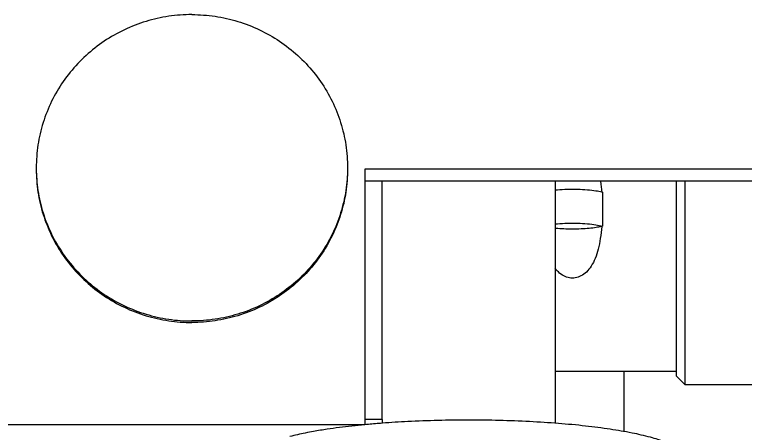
# Model space of a CAD drawing. Header units: millimetres. Extents: x 21899 to 38731, y -5425 to 3612.
# Drawn here: x 34223.49 to 34265.74, y 310 to 334.23 of the extents above; entities that cross this region are included whole.
import ezdxf

# ---------------------------------------------------------------- set-up
doc = ezdxf.new("R2010")
doc.units = ezdxf.units.MM

msp = doc.modelspace()

# ---------------------------------------------------------------- linework, layer by layer
at = {"color": 7, "linetype": 'Continuous'}
for p, q in [((34301.735, 325.282), (34243.735, 325.282)), ((34243.735, 325.282), (34243.735, 310.497)), ((34301.735, 324.587), (34243.735, 324.587)), ((34254.735, 324.587), (34254.735, 310.587)), ((34261.735, 324.587), (34261.735, 313.335)), ((34262.235, 324.587), (34262.235, 312.835)), ((34257.468, 323.959), (34257.468, 321.99)), ((34261.735, 313.585), (34254.735, 313.585)), ((34258.735, 310.099), (34258.735, 313.585)), ((34261.735, 313.335), (34262.235, 312.835)), ((34262.235, 312.835), (34268.235, 312.835)), ((34244.735, 310.8), (34244.735, 310.587)), ((34176.735, 310.51), (34243.735, 310.51))]:
    msp.add_line(p, q, dxfattribs=at)
at = {"color": 3, "linetype": 'Continuous'}
for q in [(34244.735, 324.587), (34243.735, 310.8)]:
    msp.add_line((34244.735, 310.8), q, dxfattribs=at)
at = {"color": 7, "linetype": 'Continuous'}
for points, start_tangent, end_tangent in [([(34233.735, 334.232), (34232.394, 334.133), (34231.083, 333.838), (34229.831, 333.354), (34228.666, 332.692), (34227.614, 331.866), (34226.699, 330.895), (34225.941, 329.8), (34225.358, 328.607), (34224.961, 327.341), (34224.761, 326.031), (34224.735, 325.369)], (-1, 0), (0, -1)), ([(34233.735, 334.232), (34235.077, 334.133), (34236.388, 333.838), (34237.64, 333.354), (34238.805, 332.692), (34239.857, 331.866), (34240.772, 330.895), (34241.53, 329.8), (34242.113, 328.607), (34242.51, 327.341), (34242.71, 326.031), (34242.735, 325.369)], (1, 0), (0, -1)), ([(34224.735, 325.369), (34224.736, 325.282)], (0, -1), (0.009926, -0.999951)), ([(34242.735, 325.369), (34242.735, 325.282)], (0, -1), (-0.009926, -0.999951)), ([(34224.735, 325.282), (34224.761, 324.619), (34224.961, 323.31), (34225.358, 322.044), (34225.941, 320.85), (34226.699, 319.756), (34227.614, 318.785), (34228.666, 317.959), (34229.831, 317.296), (34231.083, 316.812), (34232.394, 316.518), (34233.729, 316.419)], (0, -1), (1, -0.0007)), ([(34224.736, 325.282), (34224.761, 324.706), (34224.961, 323.396), (34225.358, 322.131), (34225.941, 320.937), (34226.699, 319.843), (34227.614, 318.871), (34228.666, 318.045), (34229.831, 317.383), (34231.083, 316.899), (34232.394, 316.604), (34233.735, 316.505)], (0.009926, -0.999951), (1, 0)), ([(34242.735, 325.282), (34242.71, 324.706), (34242.51, 323.396), (34242.113, 322.131), (34241.53, 320.937), (34240.772, 319.843), (34239.857, 318.871), (34238.805, 318.045), (34237.64, 317.383), (34236.388, 316.899), (34235.077, 316.604), (34233.735, 316.505)], (-0.009926, -0.999951), (-1, 0)), ([(34242.735, 325.282), (34242.71, 324.619), (34242.51, 323.31), (34242.113, 322.044), (34241.53, 320.85), (34240.772, 319.756), (34239.857, 318.785), (34238.805, 317.959), (34237.64, 317.296), (34236.388, 316.812), (34235.077, 316.518), (34233.742, 316.419)], (0, -1), (-1, -0.0007)), ([(34257.353, 324.587), (34257.43, 323.948)], (0.161479, -0.986876), (0.081794, -0.996649)), ([(34254.735, 324.086), (34254.868, 324.099), (34255.437, 324.129), (34256.034, 324.129), (34256.603, 324.099), (34257.096, 324.04), (34257.434, 323.969)], (0.994998, 0.099898), (0.962509, -0.27125)), ([(34257.434, 323.969), (34257.468, 323.959)], (0.962509, -0.27125), (0.957624, -0.288022)), ([(34257.43, 321.979), (34257.349, 321.275), (34257.223, 320.655), (34257.048, 320.121), (34256.821, 319.679), (34256.544, 319.338), (34256.229, 319.11), (34255.899, 319), (34255.569, 319), (34255.24, 319.111), (34254.925, 319.34), (34254.727, 319.567)], (-0.078261, -0.996933), (-0.593007, 0.805197)), ([(34254.735, 322.117), (34254.868, 322.129), (34255.437, 322.16), (34256.034, 322.16), (34256.603, 322.129), (34257.096, 322.071), (34257.468, 321.99)], (0.994998, 0.099898), (0.957624, -0.288022)), ([(34257.43, 321.979), (34257.111, 321.911), (34256.704, 321.86), (34256.236, 321.827), (34255.735, 321.816), (34255.235, 321.827), (34254.767, 321.86), (34254.735, 321.863)], (-0.963751, -0.266802), (-0.995018, 0.0997)), ([(34257.468, 321.99), (34257.449, 321.984), (34257.43, 321.979)], (-0.957624, -0.288022), (-0.963751, -0.266802)), ([(34233.729, 316.419), (34233.735, 316.419)], (1, -0.0007), (1, 0)), ([(34233.742, 316.419), (34233.735, 316.419)], (-1, -0.0007), (-1, 0)), ([(34244.735, 310.589), (34244.543, 310.574), (34243.736, 310.504)], (-0.997139, -0.075583), (-0.995517, -0.094579)), ([(34244.749, 310.59), (34244.735, 310.589)], (-0.997158, -0.075339), (-0.997139, -0.075583)), ([(34249.735, 310.77), (34247.957, 310.748), (34246.214, 310.682), (34244.749, 310.59)], (-1, 0), (-0.997158, -0.075339)), ([(34262.125, 308.887), (34262.108, 308.909), (34261.729, 309.211), (34261.106, 309.501), (34260.251, 309.773), (34259.182, 310.021), (34257.921, 310.24), (34256.493, 310.426), (34254.928, 310.574), (34253.257, 310.682), (34251.514, 310.748), (34249.735, 310.77)], (-0.593069, 0.805152), (-1, 0)), ([(34243.736, 310.504), (34242.977, 310.426), (34241.55, 310.24), (34240.773, 310.113)], (-0.995517, -0.094579), (-0.984405, -0.175918)), ([(34240.773, 310.113), (34240.289, 310.021), (34239.4, 309.82)], (-0.984405, -0.175918), (-0.968982, -0.247133))]:
    msp.add_spline(points, degree=3, dxfattribs=dict(at, start_tangent=start_tangent, end_tangent=end_tangent))

doc.saveas('drawing.dxf')
